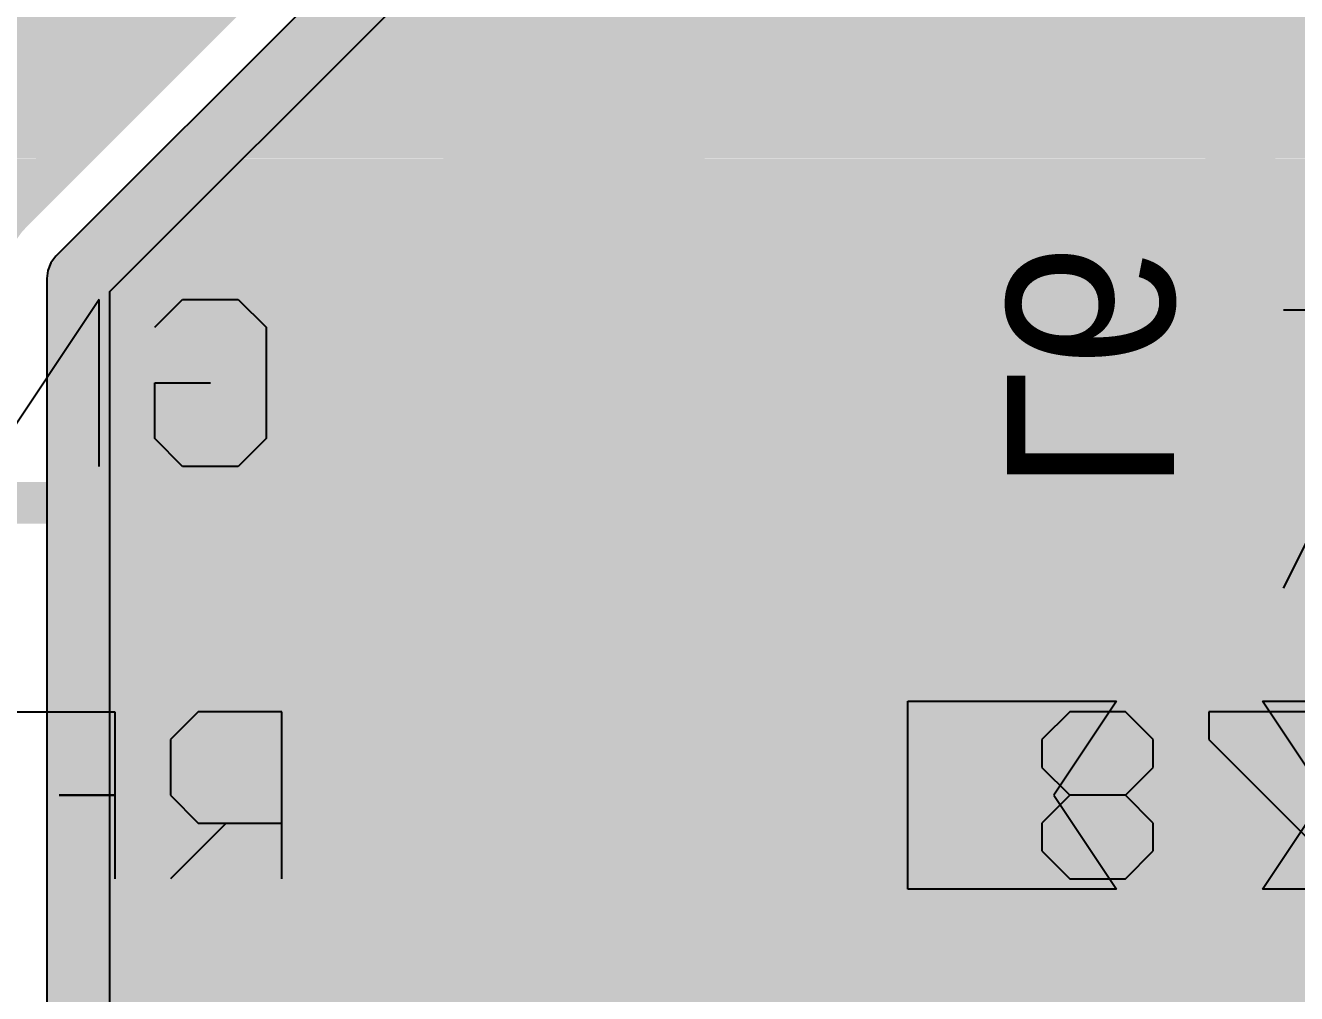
# Model space of a CAD drawing. Header units: millimetres. Extents: x 0.11 to 5.67, y 0.55 to 4.24.
# Drawn here: x 4.7873 to 5.0271, y 1.5148 to 1.6973 of the extents above; entities that cross this region are included whole.
import ezdxf

# ---------------------------------------------------------------- set-up
doc = ezdxf.new("R2010")
doc.units = ezdxf.units.MM
doc.header["$MEASUREMENT"] = 0
for name, color, linetype in [('BottomLayer', 5, 'Continuous'), ('BottomOverlay', 54, 'Continuous'), ('BottomPaste', 16, 'Continuous'), ('BottomSolder', 6, 'Continuous'), ('InternalPlane1', 76, 'Continuous'), ('InternalPlane2', 16, 'Continuous'), ('Mechanical3', 76, 'Continuous'), ('MultiLayer', 9, 'Continuous'), ('TopLayer', 1, 'Continuous'), ('TopOverlay', 2, 'Continuous'), ('ViaHoleLayer', 16, 'Continuous')]:
    doc.layers.add(name, color=color, linetype=linetype)

# ---------------------------------------------------------------- blocks, each defined once
blk = doc.blocks.new('CC8X11_5_L_9')
at = {"layer": 'TopOverlay', "const_width": 0.00787}
for points in [[(-0.09055, 0.5315), (0.22441, 0.5315)], [(0.22441, 0.07874), (0.22441, 0.5315)]]:
    blk.add_lwpolyline(points, dxfattribs=at)
at = {"layer": 'TopOverlay', "const_width": 0.00394}
blk.add_lwpolyline([(0.22244, 0.5315, 1), (0.22638, 0.5315, 1)], format="xyb", close=True, dxfattribs=at)
blk.add_lwpolyline([(0.22244, 0.5315, 1), (0.22638, 0.5315, 1)], format="xyb", close=True, dxfattribs=at)
blk = doc.blocks.new('L0402_B_11')
at = {"layer": 'BottomLayer'}
for points in [[(-0.02756, -0.01181), (-0.00591, -0.01181), (-0.02756, 0.01181), (-0.00591, 0.01181)], [(0.00591, -0.01181), (0.02756, -0.01181), (0.00591, 0.01181), (0.02756, 0.01181)]]:
    blk.add_solid(points, dxfattribs=at)
at = {"layer": 'BottomOverlay', "const_width": 0.00787}
for points in [[(-0.03543, 0), (-0.03543, 0.01969)], [(0.03543, 0.01969), (-0.03543, 0.01969)], [(0.03543, -0.01969), (0.03543, 0.01969)], [(-0.03543, -0.01969), (-0.03543, 0)], [(0.03543, -0.01969), (-0.03543, -0.01969)]]:
    blk.add_lwpolyline(points, dxfattribs=at)
at = {"layer": 'BottomOverlay', "const_width": 0.00394}
for points in [[(-0.0374, 0.01969, 1), (-0.03346, 0.01969, 1)], [(-0.0374, 0.01969, 1), (-0.03346, 0.01969, 1)], [(0.03346, 0.01969, 1), (0.0374, 0.01969, 1)], [(0.03346, 0.01969, 1), (0.0374, 0.01969, 1)], [(-0.0374, 0, 1), (-0.03346, 0, 1)], [(-0.0374, 0, 1), (-0.03346, 0, 1)], [(-0.0374, -0.01969, 1), (-0.03346, -0.01969, 1)], [(-0.0374, -0.01969, 1), (-0.03346, -0.01969, 1)], [(0.03346, -0.01969, 1), (0.0374, -0.01969, 1)], [(0.03346, -0.01969, 1), (0.0374, -0.01969, 1)]]:
    blk.add_lwpolyline(points, format="xyb", close=True, dxfattribs=at)
at = {"layer": 'BottomPaste'}
for points in [[(-0.02756, -0.01181), (-0.00591, -0.01181), (-0.02756, 0.01181), (-0.00591, 0.01181)], [(0.00591, -0.01181), (0.02756, -0.01181), (0.00591, 0.01181), (0.02756, 0.01181)]]:
    blk.add_solid(points, dxfattribs=at)
at = {"layer": 'BottomSolder'}
for points in [[(-0.02953, -0.01378), (-0.00394, -0.01378), (-0.02953, 0.01378), (-0.00394, 0.01378)], [(0.00394, -0.01378), (0.02953, -0.01378), (0.00394, 0.01378), (0.02953, 0.01378)]]:
    blk.add_solid(points, dxfattribs=at)
at = {"layer": 'Mechanical3'}
for p, q in [((-0.01083, -0.01475), (-0.01083, 0.01673)), ((-0.01083, 0.01673), (0.01016, 0.01673)), ((0.02066, 0.01148), (0.02591, 0.01673)), ((0.02591, 0.01673), (0.0364, 0.01673)), ((0.0364, 0.01673), (0.04165, 0.01148)), ((0.02066, 0.00099), (0.02066, 0.01148)), ((0.04165, 0.01148), (0.04165, 0.00624)), ((0.04165, 0.00624), (0.0364, 0.00099)), ((0.03115, -0.00951), (0.02066, 0.00099)), ((0.0364, 0.00099), (0.02066, 0.00099)), ((0.04165, -0.01475), (0.03115, -0.00951))]:
    blk.add_line(p, q, dxfattribs=at)
blk = doc.blocks.new('RTL8188_MODULE_B_177')
at = {"layer": 'BottomLayer', "const_width": 0.00984}
for points in [[(-0.03445, 0.08858, 1), (-0.02461, 0.08858, 1)], [(0.02461, 0.08858, 1), (0.03445, 0.08858, 1)], [(-0.03445, 0.0689, 1), (-0.02461, 0.0689, 1)], [(0.02461, 0.0689, 1), (0.03445, 0.0689, 1)], [(-0.03445, 0.00984, 1), (-0.02461, 0.00984, 1)], [(0.02461, 0.00984, 1), (0.03445, 0.00984, 1)], [(-0.03445, -0.00984, 1), (-0.02461, -0.00984, 1)], [(0.02461, -0.00984, 1), (0.03445, -0.00984, 1)]]:
    blk.add_lwpolyline(points, format="xyb", close=True, dxfattribs=at)
at = {"layer": 'BottomLayer'}
for points in [[(-0.02953, 0.05906), (0.02953, 0.05906), (-0.02953, 0.09843), (0.02953, 0.09843)], [(-0.03937, 0.0689), (0.03937, 0.0689), (-0.03937, 0.08858), (0.03937, 0.08858)], [(-0.02953, -0.01969), (0.02953, -0.01969), (-0.02953, 0.01969), (0.02953, 0.01969)], [(-0.03937, -0.00984), (0.03937, -0.00984), (-0.03937, 0.00984), (0.03937, 0.00984)]]:
    blk.add_solid(points, dxfattribs=at)
at = {"layer": 'BottomOverlay'}
for p, q in [((0.05413, 0.09449), (0.05413, 0.063)), ((0.06463, 0.08399), (0.07512, 0.09449)), ((0.08562, 0.07875), (0.08562, 0.09449)), ((0.06988, 0.08399), (0.05413, 0.08399)), ((0.07512, 0.07875), (0.06988, 0.08399)), ((0.07512, 0.06825), (0.07512, 0.07875)), ((0.08562, 0.063), (0.08562, 0.07875)), ((0.08562, 0.07875), (0.09612, 0.07875)), ((0.09612, 0.07875), (0.08562, 0.07875)), ((0.06988, 0.063), (0.07512, 0.06825)), ((0.05413, 0.063), (0.06988, 0.063)), ((0.10661, 0.063), (0.08562, 0.063)), ((0.05709, 0.01148), (0.06233, 0.01673)), ((0.06233, 0.01673), (0.07283, 0.01673)), ((0.07283, 0.01673), (0.07808, 0.01148)), ((0.08857, 0.01673), (0.08857, -0.01475)), ((0.08857, -0.01475), (0.10956, 0.01673)), ((0.05709, -0.00951), (0.05709, 0.01148)), ((0.07808, 0.01148), (0.07808, 0.00099)), ((0.07808, 0.00099), (0.06758, 0.00099)), ((0.06233, -0.01475), (0.05709, -0.00951)), ((0.07808, -0.00951), (0.07283, -0.01475)), ((0.07283, -0.01475), (0.06233, -0.01475))]:
    blk.add_line(p, q, dxfattribs=at)
at = {"layer": 'BottomOverlay', "const_width": 0.00787}
for points in [[(0, 0.40748), (0, 0.10532)], [(0, 0.05118), (0, 0.02657)], [(0, -0.02559), (0, -0.10039)]]:
    blk.add_lwpolyline(points, dxfattribs=at)
at = {"layer": 'BottomOverlay', "const_width": 0.00394}
for points in [[(-0.00197, 0.10532, 1), (0.00197, 0.10532, 1)], [(-0.00197, 0.05118, 1), (0.00197, 0.05118, 1)], [(-0.00197, 0.02657, 1), (0.00197, 0.02657, 1)], [(-0.00197, -0.02559, 1), (0.00197, -0.02559, 1)]]:
    blk.add_lwpolyline(points, format="xyb", close=True, dxfattribs=at)
at = {"layer": 'BottomPaste', "const_width": 0.00984}
for points in [[(-0.03445, 0.08858, 1), (-0.02461, 0.08858, 1)], [(0.02461, 0.08858, 1), (0.03445, 0.08858, 1)], [(-0.03445, 0.0689, 1), (-0.02461, 0.0689, 1)], [(0.02461, 0.0689, 1), (0.03445, 0.0689, 1)], [(-0.03445, 0.00984, 1), (-0.02461, 0.00984, 1)], [(0.02461, 0.00984, 1), (0.03445, 0.00984, 1)], [(-0.03445, -0.00984, 1), (-0.02461, -0.00984, 1)], [(0.02461, -0.00984, 1), (0.03445, -0.00984, 1)]]:
    blk.add_lwpolyline(points, format="xyb", close=True, dxfattribs=at)
at = {"layer": 'BottomPaste'}
for points in [[(-0.02953, 0.05906), (0.02953, 0.05906), (-0.02953, 0.09843), (0.02953, 0.09843)], [(-0.03937, 0.0689), (0.03937, 0.0689), (-0.03937, 0.08858), (0.03937, 0.08858)], [(-0.02953, -0.01969), (0.02953, -0.01969), (-0.02953, 0.01969), (0.02953, 0.01969)], [(-0.03937, -0.00984), (0.03937, -0.00984), (-0.03937, 0.00984), (0.03937, 0.00984)]]:
    blk.add_solid(points, dxfattribs=at)
at = {"layer": 'BottomSolder', "const_width": 0.01181}
for points in [[(-0.03543, 0.08858, 1), (-0.02362, 0.08858, 1)], [(0.02362, 0.08858, 1), (0.03543, 0.08858, 1)], [(-0.03543, 0.0689, 1), (-0.02362, 0.0689, 1)], [(0.02362, 0.0689, 1), (0.03543, 0.0689, 1)], [(-0.03543, 0.00984, 1), (-0.02362, 0.00984, 1)], [(0.02362, 0.00984, 1), (0.03543, 0.00984, 1)], [(-0.03543, -0.00984, 1), (-0.02362, -0.00984, 1)], [(0.02362, -0.00984, 1), (0.03543, -0.00984, 1)]]:
    blk.add_lwpolyline(points, format="xyb", close=True, dxfattribs=at)
at = {"layer": 'BottomSolder'}
for points in [[(-0.02953, 0.05709), (0.02953, 0.05709), (-0.02953, 0.10039), (0.02953, 0.10039)], [(-0.04134, 0.0689), (0.04134, 0.0689), (-0.04134, 0.08858), (0.04134, 0.08858)], [(-0.02953, -0.02165), (0.02953, -0.02165), (-0.02953, 0.02165), (0.02953, 0.02165)], [(-0.04134, -0.00984), (0.04134, -0.00984), (-0.04134, 0.00984), (0.04134, 0.00984)]]:
    blk.add_solid(points, dxfattribs=at)
blk = doc.blocks.new('CC0603_B_204')
at = {"layer": 'BottomLayer'}
for points in [[(-0.05315, -0.01772), (-0.01378, -0.01772), (-0.05315, 0.01772), (-0.01378, 0.01772)], [(0.05315, 0.01772), (0.01378, 0.01772), (0.05315, -0.01772), (0.01378, -0.01772)]]:
    blk.add_solid(points, dxfattribs=at)
at = {"layer": 'BottomOverlay', "const_width": 0.00701}
for points in [[(-0.06031, -0.02558, -0.201181), (-0.06035, 0.02547)], [(0.06042, 0.02547, -0.201181), (0.06038, -0.02558)]]:
    blk.add_lwpolyline(points, format="xyb", dxfattribs=at)
at = {"layer": 'BottomOverlay', "const_width": 0.0035}
for points in [[(-0.0621, 0.02547, 1), (-0.0586, 0.02547, 1)], [(-0.06172, 0.0255, 1), (-0.05821, 0.0255, 1)], [(0.05828, 0.0255, 1), (0.06179, 0.0255, 1)], [(0.05867, 0.02547, 1), (0.06217, 0.02547, 1)], [(-0.06206, -0.02558, 1), (-0.05856, -0.02558, 1)], [(-0.06179, -0.02559, 1), (-0.05829, -0.02559, 1)], [(0.05829, -0.02559, 1), (0.06179, -0.02559, 1)], [(0.05863, -0.02558, 1), (0.06213, -0.02558, 1)]]:
    blk.add_lwpolyline(points, format="xyb", close=True, dxfattribs=at)
at = {"layer": 'BottomOverlay', "const_width": 0.00701}
for points in [[(0.06004, 0.0255), (-0.05996, 0.0255)], [(0.06004, -0.02559), (-0.06004, -0.02559)]]:
    blk.add_lwpolyline(points, dxfattribs=at)
at = {"layer": 'BottomPaste'}
for p, q in [((-0.05315, -0.01772), (-0.05315, 0.01772)), ((-0.05315, 0.01772), (-0.01378, 0.01772)), ((-0.01378, 0.01772), (-0.02559, 0)), ((0.02559, 0), (0.01378, 0.01772)), ((0.01378, 0.01772), (0.05315, 0.01772)), ((0.05315, 0.01772), (0.05315, -0.01772)), ((-0.02559, 0), (-0.01378, -0.01772)), ((0.01378, -0.01772), (0.02559, 0)), ((-0.01378, -0.01772), (-0.05315, -0.01772)), ((0.05315, -0.01772), (0.01378, -0.01772))]:
    blk.add_line(p, q, dxfattribs=at)
at = {"layer": 'BottomSolder'}
for points in [[(-0.05512, -0.01969), (-0.01181, -0.01969), (-0.05512, 0.01969), (-0.01181, 0.01969)], [(0.05512, 0.01969), (0.01181, 0.01969), (0.05512, -0.01969), (0.01181, -0.01969)]]:
    blk.add_solid(points, dxfattribs=at)
at = {"layer": 'Mechanical3'}
for p, q in [((-0.0561, 0.0105), (-0.05085, 0.01575)), ((-0.05085, 0.01575), (-0.04036, 0.01575)), ((-0.04036, 0.01575), (-0.03511, 0.0105)), ((-0.02462, 0.0105), (-0.02462, 0.01575)), ((0.01212, 0.01575), (0.00687, 0.0105)), ((0.02261, 0.01575), (0.01212, 0.01575)), ((0.02786, 0.0105), (0.02261, 0.01575)), ((-0.0561, -0.01049), (-0.0561, 0.0105)), ((-0.00363, -0.01049), (-0.02462, 0.0105)), ((0.00687, 0.0105), (0.00687, 0.00525)), ((0.02786, 0.00525), (0.02786, 0.0105)), ((0.00687, 0.00525), (0.01212, 0.00001)), ((0.02261, 0.00001), (0.02786, 0.00525)), ((0.01212, 0.00001), (0.00687, -0.00524)), ((0.01212, 0.00001), (0.02261, 0.00001)), ((0.02786, -0.00524), (0.02261, 0.00001)), ((0.00687, -0.00524), (0.00687, -0.01049)), ((0.02786, -0.01049), (0.02786, -0.00524)), ((-0.05085, -0.01574), (-0.0561, -0.01049)), ((-0.03511, -0.01049), (-0.04036, -0.01574)), ((-0.00363, -0.01574), (-0.00363, -0.01049)), ((0.00687, -0.01049), (0.01212, -0.01574)), ((0.02261, -0.01574), (0.02786, -0.01049)), ((-0.04036, -0.01574), (-0.05085, -0.01574)), ((-0.02462, -0.01574), (-0.00363, -0.01574)), ((0.01212, -0.01574), (0.02261, -0.01574))]:
    blk.add_line(p, q, dxfattribs=at)

msp = doc.modelspace()

# ---------------------------------------------------------------- linework, layer by layer
at = {"layer": 'BottomLayer'}
for points, const_width in [([(5.01969, 1.67421), (5.01969, 1.8563)], 0.00787), ([(4.78472, 1.66213), (4.94094, 1.81836)], 0.00787), ([(4.79724, 1.64961), (4.95866, 1.81102)], 0.00787), ([(4.52953, 1.6998), (4.82238, 1.6998)], 0.00787), ([(4.84744, 1.6998), (5.01969, 1.6998)], 0.00787), ([(4.52953, 1.69192), (4.81451, 1.69192)], 0.00787), ([(4.83956, 1.69192), (5.01969, 1.69192)], 0.00787), ([(4.52953, 1.68405), (4.80663, 1.68405)], 0.00787), ([(4.83169, 1.68405), (5.01969, 1.68405)], 0.00787), ([(4.52953, 1.67618), (4.79876, 1.67618)], 0.00787), ([(4.82381, 1.67618), (5.01969, 1.67618)], 0.00787), ([(5.01378, 1.67421), (5.01969, 1.67421)], 0.00787), ([(5.01378, 1.64075), (5.01378, 1.67421)], 0.00787), ([(4.89075, 1.63189), (4.89075, 1.66437)], 0.01969), ([(4.52953, 1.6683), (4.79088, 1.6683)], 0.00787), ([(4.81594, 1.6683), (5.01378, 1.6683)], 0.00787), ([(4.80807, 1.66043), (4.8512, 1.66043)], 0.00787), ([(4.86024, 1.6624), (4.91929, 1.6624)], 0.00787), ([(4.92832, 1.66043), (5.01378, 1.66043)], 0.00787), ([(4.88976, 1.63091), (4.88976, 1.65846)], 0.00787), ([(4.80019, 1.65255), (4.84208, 1.65255)], 0.00787), ([(4.93744, 1.65255), (5.01378, 1.65255)], 0.00787), ([(4.79724, 1.15453), (4.79724, 1.64961)], 0.00787), ([(4.79724, 1.64468), (4.83894, 1.64468)], 0.00787), ([(4.94058, 1.64468), (5.01378, 1.64468)], 0.00787), ([(4.83858, 1.62106), (4.83858, 1.64075)], 0.00787), ([(4.94094, 1.62106), (4.94094, 1.64075)], 0.00787), ([(5.01378, 1.625), (5.01378, 1.64075)], 0.00787), ([(5.01378, 1.625), (5.01378, 1.64075)], 0.00787), ([(4.79724, 1.63681), (4.83858, 1.63681)], 0.00787), ([(4.88976, 1.63091), (4.89075, 1.63189)], 0.01969), ([(4.88976, 1.63091), (4.89075, 1.62992)], 0.01969), ([(4.94094, 1.63681), (5.01378, 1.63681)], 0.00787), ([(4.89075, 1.59744), (4.89075, 1.62992)], 0.01969), ([(4.84252, 1.63091), (4.88976, 1.63091)], 0.00787), ([(4.88976, 1.60335), (4.88976, 1.63091)], 0.00787), ([(4.88976, 1.63091), (4.93701, 1.63091)], 0.00787), ([(4.79724, 1.62893), (4.83858, 1.62893)], 0.00787), ([(4.94094, 1.62893), (5.01378, 1.62893)], 0.00787), ([(5.01378, 1.59154), (5.01378, 1.625)], 0.00787), ([(4.79724, 1.62106), (4.83858, 1.62106)], 0.00787), ([(4.94094, 1.62106), (5.01378, 1.62106)], 0.00787), ([(4.79724, 1.61318), (4.84007, 1.61318)], 0.00787), ([(4.93946, 1.61318), (5.01378, 1.61318)], 0.00787), ([(4.79724, 1.60531), (4.84538, 1.60531)], 0.00787), ([(4.93415, 1.60531), (5.01378, 1.60531)], 0.00787), ([(4.86024, 1.59941), (4.91929, 1.59941)], 0.00787), ([(4.79724, 1.59744), (5.01378, 1.59744)], 0.00787), ([(5.01378, 1.59154), (5.01969, 1.59154)], 0.00787), ([(5.01969, 1.58366), (5.01969, 1.59154)], 0.00787), ([(4.79724, 1.58956), (5.01969, 1.58956)], 0.00787), ([(4.86024, 1.58563), (4.91929, 1.58563)], 0.00787), ([(4.93996, 1.58366), (5.00689, 1.58366)], 0.00787), ([(4.93996, 1.57344), (4.93996, 1.58366)], 0.00787), ([(5.00689, 1.58366), (5.01969, 1.58366)], 0.00787), ([(5.00689, 1.52067), (5.00689, 1.58366)], 0.00787), ([(5.00689, 1.52067), (5.00689, 1.58366)], 0.00787), ([(4.79724, 1.58169), (4.84717, 1.58169)], 0.00787), ([(4.93236, 1.58169), (4.93996, 1.58169)], 0.00787), ([(4.79724, 1.57381), (4.83978, 1.57381)], 0.00787), ([(4.79724, 1.56594), (4.83694, 1.56594)], 0.00787), ([(4.83661, 1.54232), (4.83661, 1.56201)], 0.00787), ([(4.79724, 1.55807), (4.83661, 1.55807)], 0.00787), ([(4.88976, 1.55217), (4.97343, 1.55217)], 0.01181), ([(4.79724, 1.55019), (4.83661, 1.55019)], 0.00787), ([(4.79724, 1.54232), (4.83661, 1.54232)], 0.00787), ([(4.79724, 1.53444), (4.83797, 1.53444)], 0.00787), ([(4.93996, 1.52067), (4.93996, 1.53089)], 0.00787), ([(4.79724, 1.52657), (4.84263, 1.52657)], 0.00787), ([(4.93689, 1.52657), (4.93996, 1.52657)], 0.00787), ([(4.93996, 1.52067), (5.00689, 1.52067)], 0.00787), ([(5.00689, 1.52067), (5.02067, 1.52067)], 0.00787), ([(5.02067, 1.50787), (5.02067, 1.52067)], 0.00787), ([(4.79724, 1.5187), (5.02067, 1.5187)], 0.00787), ([(4.86024, 1.5187), (4.91929, 1.5187)], 0.00787), ([(4.79724, 1.51082), (5.02067, 1.51082)], 0.00787)]:
    msp.add_lwpolyline(points, dxfattribs=dict(at, const_width=const_width))
for points, const_width in [([(4.82041, 1.6998, 1), (4.82435, 1.6998, 1)], 0.00394), ([(4.84547, 1.6998, 1), (4.8494, 1.6998, 1)], 0.00394), ([(5.01772, 1.6998, 1), (5.02165, 1.6998, 1)], 0.00394), ([(4.81254, 1.69192, 1), (4.81648, 1.69192, 1)], 0.00394), ([(4.83759, 1.69192, 1), (4.84153, 1.69192, 1)], 0.00394), ([(5.01772, 1.69192, 1), (5.02165, 1.69192, 1)], 0.00394), ([(4.80466, 1.68405, 1), (4.8086, 1.68405, 1)], 0.00394), ([(4.82972, 1.68405, 1), (4.83366, 1.68405, 1)], 0.00394), ([(5.01772, 1.68405, 1), (5.02165, 1.68405, 1)], 0.00394), ([(4.79679, 1.67618, 1), (4.80073, 1.67618, 1)], 0.00394), ([(4.82185, 1.67618, 1), (4.82578, 1.67618, 1)], 0.00394), ([(5.01772, 1.67618, 1), (5.02165, 1.67618, 1)], 0.00394), ([(4.88484, 1.66437, 1), (4.89665, 1.66437, 1)], 0.01181), ([(5.01181, 1.67421, 1), (5.01575, 1.67421, 1)], 0.00394), ([(5.01181, 1.67421, 1), (5.01575, 1.67421, 1)], 0.00394), ([(5.01772, 1.67421, 1), (5.02165, 1.67421, 1)], 0.00394), ([(5.01772, 1.67421, 1), (5.02165, 1.67421, 1)], 0.00394), ([(4.88583, 1.66437, 1), (4.89567, 1.66437, 1)], 0.00984), ([(4.78892, 1.6683, 1), (4.79285, 1.6683, 1)], 0.00394), ([(4.81397, 1.6683, 1), (4.81791, 1.6683, 1)], 0.00394), ([(5.01181, 1.6683, 1), (5.01575, 1.6683, 1)], 0.00394), ([(4.78275, 1.66213, 1), (4.78669, 1.66213, 1)], 0.00394), ([(4.78275, 1.66213, 1), (4.78669, 1.66213, 1)], 0.00394), ([(4.78275, 1.66213, 1), (4.78669, 1.66213, 1)], 0.00394), ([(4.8061, 1.66043, 1), (4.81003, 1.66043, 1)], 0.00394), ([(4.84924, 1.66043, 1), (4.85317, 1.66043, 1)], 0.00394), ([(4.85827, 1.6624, 1), (4.8622, 1.6624, 1)], 0.00394), ([(4.85827, 1.6624, 1), (4.8622, 1.6624, 1)], 0.00394), ([(4.91732, 1.6624, 1), (4.92126, 1.6624, 1)], 0.00394), ([(4.91732, 1.6624, 1), (4.92126, 1.6624, 1)], 0.00394), ([(4.92635, 1.66043, 1), (4.93029, 1.66043, 1)], 0.00394), ([(5.01181, 1.66043, 1), (5.01575, 1.66043, 1)], 0.00394), ([(4.8878, 1.65846, 1), (4.89173, 1.65846, 1)], 0.00394), ([(4.79822, 1.65255, 1), (4.80216, 1.65255, 1)], 0.00394), ([(4.84012, 1.65255, 1), (4.84405, 1.65255, 1)], 0.00394), ([(4.93547, 1.65255, 1), (4.93941, 1.65255, 1)], 0.00394), ([(5.01181, 1.65255, 1), (5.01575, 1.65255, 1)], 0.00394), ([(4.79528, 1.64961, 1), (4.79921, 1.64961, 1)], 0.00394), ([(4.79528, 1.64961, 1), (4.79921, 1.64961, 1)], 0.00394), ([(4.79528, 1.64468, 1), (4.79921, 1.64468, 1)], 0.00394), ([(4.83697, 1.64468, 1), (4.84091, 1.64468, 1)], 0.00394), ([(4.93862, 1.64468, 1), (4.94255, 1.64468, 1)], 0.00394), ([(5.01181, 1.64468, 1), (5.01575, 1.64468, 1)], 0.00394), ([(4.83661, 1.64075, 1), (4.84055, 1.64075, 1)], 0.00394), ([(4.83661, 1.64075, 1), (4.84055, 1.64075, 1)], 0.00394), ([(4.93898, 1.64075, 1), (4.94291, 1.64075, 1)], 0.00394), ([(4.93898, 1.64075, 1), (4.94291, 1.64075, 1)], 0.00394), ([(5.01181, 1.64075, 1), (5.01575, 1.64075, 1)], 0.00394), ([(5.01181, 1.64075, 1), (5.01575, 1.64075, 1)], 0.00394), ([(5.01181, 1.64075, 1), (5.01575, 1.64075, 1)], 0.00394), ([(4.79528, 1.63681, 1), (4.79921, 1.63681, 1)], 0.00394), ([(4.83661, 1.63681, 1), (4.84055, 1.63681, 1)], 0.00394), ([(4.88484, 1.63091, 1), (4.89468, 1.63091, 1)], 0.00984), ([(4.88484, 1.63091, 1), (4.89468, 1.63091, 1)], 0.00984), ([(4.88583, 1.63189, 1), (4.89567, 1.63189, 1)], 0.00984), ([(4.88583, 1.63189, 1), (4.89567, 1.63189, 1)], 0.00984), ([(4.93898, 1.63681, 1), (4.94291, 1.63681, 1)], 0.00394), ([(5.01181, 1.63681, 1), (5.01575, 1.63681, 1)], 0.00394), ([(4.88583, 1.62992, 1), (4.89567, 1.62992, 1)], 0.00984), ([(4.88583, 1.62992, 1), (4.89567, 1.62992, 1)], 0.00984), ([(4.84055, 1.63091, 1), (4.84449, 1.63091, 1)], 0.00394), ([(4.8878, 1.63091, 1), (4.89173, 1.63091, 1)], 0.00394), ([(4.8878, 1.63091, 1), (4.89173, 1.63091, 1)], 0.00394), ([(4.8878, 1.63091, 1), (4.89173, 1.63091, 1)], 0.00394), ([(4.8878, 1.63091, 1), (4.89173, 1.63091, 1)], 0.00394), ([(4.93504, 1.63091, 1), (4.93898, 1.63091, 1)], 0.00394), ([(4.79528, 1.62893, 1), (4.79921, 1.62893, 1)], 0.00394), ([(4.83661, 1.62893, 1), (4.84055, 1.62893, 1)], 0.00394), ([(4.93898, 1.62893, 1), (4.94291, 1.62893, 1)], 0.00394), ([(5.01181, 1.62893, 1), (5.01575, 1.62893, 1)], 0.00394), ([(5.01181, 1.625, 1), (5.01575, 1.625, 1)], 0.00394), ([(5.01181, 1.625, 1), (5.01575, 1.625, 1)], 0.00394), ([(5.01181, 1.625, 1), (5.01575, 1.625, 1)], 0.00394), ([(4.79528, 1.62106, 1), (4.79921, 1.62106, 1)], 0.00394), ([(4.83661, 1.62106, 1), (4.84055, 1.62106, 1)], 0.00394), ([(4.83661, 1.62106, 1), (4.84055, 1.62106, 1)], 0.00394), ([(4.83661, 1.62106, 1), (4.84055, 1.62106, 1)], 0.00394), ([(4.93898, 1.62106, 1), (4.94291, 1.62106, 1)], 0.00394), ([(4.93898, 1.62106, 1), (4.94291, 1.62106, 1)], 0.00394), ([(4.93898, 1.62106, 1), (4.94291, 1.62106, 1)], 0.00394), ([(5.01181, 1.62106, 1), (5.01575, 1.62106, 1)], 0.00394), ([(4.79528, 1.61318, 1), (4.79921, 1.61318, 1)], 0.00394), ([(4.8381, 1.61318, 1), (4.84204, 1.61318, 1)], 0.00394), ([(4.93749, 1.61318, 1), (4.94143, 1.61318, 1)], 0.00394), ([(5.01181, 1.61318, 1), (5.01575, 1.61318, 1)], 0.00394), ([(4.79528, 1.60531, 1), (4.79921, 1.60531, 1)], 0.00394), ([(4.84341, 1.60531, 1), (4.84735, 1.60531, 1)], 0.00394), ([(4.88484, 1.59744, 1), (4.89665, 1.59744, 1)], 0.01181), ([(4.93218, 1.60531, 1), (4.93612, 1.60531, 1)], 0.00394), ([(5.01181, 1.60531, 1), (5.01575, 1.60531, 1)], 0.00394), ([(4.88583, 1.59744, 1), (4.89567, 1.59744, 1)], 0.00984), ([(4.8878, 1.60335, 1), (4.89173, 1.60335, 1)], 0.00394), ([(4.85827, 1.59941, 1), (4.8622, 1.59941, 1)], 0.00394), ([(4.85827, 1.59941, 1), (4.8622, 1.59941, 1)], 0.00394), ([(4.91732, 1.59941, 1), (4.92126, 1.59941, 1)], 0.00394), ([(4.91732, 1.59941, 1), (4.92126, 1.59941, 1)], 0.00394), ([(4.79528, 1.59744, 1), (4.79921, 1.59744, 1)], 0.00394), ([(5.01181, 1.59744, 1), (5.01575, 1.59744, 1)], 0.00394), ([(5.01181, 1.59154, 1), (5.01575, 1.59154, 1)], 0.00394), ([(5.01181, 1.59154, 1), (5.01575, 1.59154, 1)], 0.00394), ([(5.01772, 1.59154, 1), (5.02165, 1.59154, 1)], 0.00394), ([(5.01772, 1.59154, 1), (5.02165, 1.59154, 1)], 0.00394), ([(4.79528, 1.58956, 1), (4.79921, 1.58956, 1)], 0.00394), ([(5.01772, 1.58956, 1), (5.02165, 1.58956, 1)], 0.00394), ([(4.85827, 1.58563, 1), (4.8622, 1.58563, 1)], 0.00394), ([(4.85827, 1.58563, 1), (4.8622, 1.58563, 1)], 0.00394), ([(4.91732, 1.58563, 1), (4.92126, 1.58563, 1)], 0.00394), ([(4.91732, 1.58563, 1), (4.92126, 1.58563, 1)], 0.00394), ([(4.93799, 1.58366, 1), (4.94193, 1.58366, 1)], 0.00394), ([(4.93799, 1.58366, 1), (4.94193, 1.58366, 1)], 0.00394), ([(5.00492, 1.58366, 1), (5.00886, 1.58366, 1)], 0.00394), ([(5.00492, 1.58366, 1), (5.00886, 1.58366, 1)], 0.00394), ([(5.00492, 1.58366, 1), (5.00886, 1.58366, 1)], 0.00394), ([(5.00492, 1.58366, 1), (5.00886, 1.58366, 1)], 0.00394), ([(5.01772, 1.58366, 1), (5.02165, 1.58366, 1)], 0.00394), ([(5.01772, 1.58366, 1), (5.02165, 1.58366, 1)], 0.00394), ([(4.79528, 1.58169, 1), (4.79921, 1.58169, 1)], 0.00394), ([(4.8452, 1.58169, 1), (4.84914, 1.58169, 1)], 0.00394), ([(4.93039, 1.58169, 1), (4.93432, 1.58169, 1)], 0.00394), ([(4.93799, 1.58169, 1), (4.94193, 1.58169, 1)], 0.00394), ([(4.79528, 1.57381, 1), (4.79921, 1.57381, 1)], 0.00394), ([(4.83781, 1.57381, 1), (4.84174, 1.57381, 1)], 0.00394), ([(4.93799, 1.57344, 1), (4.94193, 1.57344, 1)], 0.00394), ([(4.93799, 1.57344, 1), (4.94193, 1.57344, 1)], 0.00394), ([(4.79528, 1.56594, 1), (4.79921, 1.56594, 1)], 0.00394), ([(4.83498, 1.56594, 1), (4.83891, 1.56594, 1)], 0.00394), ([(4.83465, 1.56201, 1), (4.83858, 1.56201, 1)], 0.00394), ([(4.83465, 1.56201, 1), (4.83858, 1.56201, 1)], 0.00394), ([(4.79528, 1.55807, 1), (4.79921, 1.55807, 1)], 0.00394), ([(4.83465, 1.55807, 1), (4.83858, 1.55807, 1)], 0.00394), ([(4.88681, 1.55217, 1), (4.89272, 1.55217, 1)], 0.00591), ([(4.97047, 1.55217, 1), (4.97638, 1.55217, 1)], 0.00591), ([(4.79528, 1.55019, 1), (4.79921, 1.55019, 1)], 0.00394), ([(4.83465, 1.55019, 1), (4.83858, 1.55019, 1)], 0.00394), ([(4.79528, 1.54232, 1), (4.79921, 1.54232, 1)], 0.00394), ([(4.83465, 1.54232, 1), (4.83858, 1.54232, 1)], 0.00394), ([(4.83465, 1.54232, 1), (4.83858, 1.54232, 1)], 0.00394), ([(4.83465, 1.54232, 1), (4.83858, 1.54232, 1)], 0.00394), ([(4.79528, 1.53444, 1), (4.79921, 1.53444, 1)], 0.00394), ([(4.836, 1.53444, 1), (4.83994, 1.53444, 1)], 0.00394), ([(4.93799, 1.53089, 1), (4.94193, 1.53089, 1)], 0.00394), ([(4.93799, 1.53089, 1), (4.94193, 1.53089, 1)], 0.00394), ([(4.79528, 1.52657, 1), (4.79921, 1.52657, 1)], 0.00394), ([(4.84067, 1.52657, 1), (4.8446, 1.52657, 1)], 0.00394), ([(4.93493, 1.52657, 1), (4.93886, 1.52657, 1)], 0.00394), ([(4.93799, 1.52657, 1), (4.94193, 1.52657, 1)], 0.00394), ([(4.93799, 1.52067, 1), (4.94193, 1.52067, 1)], 0.00394), ([(4.93799, 1.52067, 1), (4.94193, 1.52067, 1)], 0.00394), ([(5.00492, 1.52067, 1), (5.00886, 1.52067, 1)], 0.00394), ([(5.00492, 1.52067, 1), (5.00886, 1.52067, 1)], 0.00394), ([(5.00492, 1.52067, 1), (5.00886, 1.52067, 1)], 0.00394), ([(5.00492, 1.52067, 1), (5.00886, 1.52067, 1)], 0.00394), ([(5.0187, 1.52067, 1), (5.02264, 1.52067, 1)], 0.00394), ([(5.0187, 1.52067, 1), (5.02264, 1.52067, 1)], 0.00394), ([(4.79528, 1.5187, 1), (4.79921, 1.5187, 1)], 0.00394), ([(4.85827, 1.5187, 1), (4.8622, 1.5187, 1)], 0.00394), ([(4.85827, 1.5187, 1), (4.8622, 1.5187, 1)], 0.00394), ([(4.91732, 1.5187, 1), (4.92126, 1.5187, 1)], 0.00394), ([(4.91732, 1.5187, 1), (4.92126, 1.5187, 1)], 0.00394), ([(5.0187, 1.5187, 1), (5.02264, 1.5187, 1)], 0.00394)]:
    msp.add_lwpolyline(points, format="xyb", close=True, dxfattribs=dict(at, const_width=const_width))
at = {"layer": 'BottomLayer', "const_width": 0.00787}
for points in [[(4.77953, 1.64961, -0.198912), (4.78472, 1.66213)], [(4.77953, 1.64961, -0.198912), (4.78472, 1.66213)], [(4.83858, 1.64075, -0.414214), (4.86024, 1.6624)], [(4.91929, 1.6624, -0.414214), (4.94094, 1.64075)], [(4.86024, 1.59941, -0.414214), (4.83858, 1.62106)], [(4.94094, 1.62106, -0.414214), (4.91929, 1.59941)], [(4.83661, 1.56201, -0.414214), (4.86024, 1.58563)], [(4.91929, 1.58563, -0.272841), (4.93996, 1.57344)], [(4.86024, 1.5187, -0.414214), (4.83661, 1.54232)], [(4.93996, 1.53089, -0.272841), (4.91929, 1.5187)]]:
    msp.add_lwpolyline(points, format="xyb", dxfattribs=at)
at = {"layer": 'InternalPlane1'}
for p, q in [((4.9527, 1.81349), (4.79303, 1.65382)), ((4.8032, 1.64714), (4.96287, 1.80681)), ((4.79209, 1.65258), (4.79149, 1.65115)), ((4.79303, 1.65382), (4.79209, 1.65258)), ((4.79149, 1.65115), (4.79129, 1.64961)), ((4.79129, 1.64961), (4.79129, 1.15453)), ((4.8032, 1.15699), (4.8032, 1.64714))]:
    msp.add_line(p, q, dxfattribs=at)
at = {"layer": 'InternalPlane1', "const_width": 0.01181}
for points in [[(4.79724, 1.64961), (4.95866, 1.81102)], [(4.79724, 1.15453), (4.79724, 1.64961)]]:
    msp.add_lwpolyline(points, dxfattribs=at)
at = {"layer": 'InternalPlane1', "const_width": 0.00591}
msp.add_lwpolyline([(4.79429, 1.64961, 1), (4.8002, 1.64961, 1)], format="xyb", close=True, dxfattribs=at)
msp.add_lwpolyline([(4.79429, 1.64961, 1), (4.8002, 1.64961, 1)], format="xyb", close=True, dxfattribs=at)
at = {"layer": 'InternalPlane2', "const_width": 0.02591}
for points in [[(4.8778, 1.66437, 1), (4.9037, 1.66437, 1)], [(4.8778, 1.59744, 1), (4.9037, 1.59744, 1)]]:
    msp.add_lwpolyline(points, format="xyb", close=True, dxfattribs=at)
at = {"layer": 'MultiLayer', "const_width": 0.01181}
for points in [[(4.88484, 1.66437, 1), (4.89665, 1.66437, 1)], [(4.88484, 1.59744, 1), (4.89665, 1.59744, 1)]]:
    msp.add_lwpolyline(points, format="xyb", close=True, dxfattribs=at)
at = {"layer": 'TopLayer'}
for points, const_width in [([(4.79724, 1.64961), (4.95866, 1.81102)], 0.00787), ([(4.16569, 1.06594), (4.85236, 1.75262)], 0.00984), ([(4.84744, 1.6998), (5.40945, 1.6998)], 0.00787), ([(4.83956, 1.69192), (5.40945, 1.69192)], 0.00787), ([(4.83169, 1.68405), (5.40945, 1.68405)], 0.00787), ([(4.82381, 1.67618), (5.19291, 1.67618)], 0.00787), ([(4.81594, 1.6683), (5.19291, 1.6683)], 0.00787), ([(4.80807, 1.66043), (5.19291, 1.66043)], 0.00787), ([(4.80019, 1.65255), (5.19291, 1.65255)], 0.00787), ([(4.79724, 1.15453), (4.79724, 1.64961)], 0.00787), ([(4.79724, 1.64468), (5.19291, 1.64468)], 0.00787), ([(4.79724, 1.63681), (5.19291, 1.63681)], 0.00787), ([(4.79724, 1.62893), (5.19291, 1.62893)], 0.00787), ([(4.79724, 1.62106), (5.19291, 1.62106)], 0.00787), ([(4.79724, 1.61318), (5.19291, 1.61318)], 0.00787), ([(4.79724, 1.60531), (5.19291, 1.60531)], 0.00787), ([(4.79724, 1.59744), (5.19291, 1.59744)], 0.00787), ([(4.79724, 1.58956), (5.19291, 1.58956)], 0.00787), ([(4.79724, 1.58169), (5.19291, 1.58169)], 0.00787), ([(4.79724, 1.57381), (5.19291, 1.57381)], 0.00787), ([(4.79724, 1.56594), (5.19291, 1.56594)], 0.00787), ([(4.79724, 1.55807), (5.19291, 1.55807)], 0.00787), ([(4.79724, 1.55019), (5.19291, 1.55019)], 0.00787), ([(4.79724, 1.54232), (5.19291, 1.54232)], 0.00787), ([(4.79724, 1.53444), (5.19291, 1.53444)], 0.00787), ([(4.79724, 1.52657), (5.19291, 1.52657)], 0.00787), ([(4.79724, 1.5187), (5.19291, 1.5187)], 0.00787), ([(4.79724, 1.51082), (5.19291, 1.51082)], 0.00787)]:
    msp.add_lwpolyline(points, dxfattribs=dict(at, const_width=const_width))
for points, const_width in [([(4.84547, 1.6998, 1), (4.8494, 1.6998, 1)], 0.00394), ([(4.83759, 1.69192, 1), (4.84153, 1.69192, 1)], 0.00394), ([(4.82972, 1.68405, 1), (4.83366, 1.68405, 1)], 0.00394), ([(4.82185, 1.67618, 1), (4.82578, 1.67618, 1)], 0.00394), ([(4.88484, 1.66437, 1), (4.89665, 1.66437, 1)], 0.01181), ([(4.81397, 1.6683, 1), (4.81791, 1.6683, 1)], 0.00394), ([(4.8061, 1.66043, 1), (4.81003, 1.66043, 1)], 0.00394), ([(4.79822, 1.65255, 1), (4.80216, 1.65255, 1)], 0.00394), ([(4.79528, 1.64961, 1), (4.79921, 1.64961, 1)], 0.00394), ([(4.79528, 1.64961, 1), (4.79921, 1.64961, 1)], 0.00394), ([(4.79528, 1.64468, 1), (4.79921, 1.64468, 1)], 0.00394), ([(4.79528, 1.63681, 1), (4.79921, 1.63681, 1)], 0.00394), ([(4.79528, 1.62893, 1), (4.79921, 1.62893, 1)], 0.00394), ([(4.79528, 1.62106, 1), (4.79921, 1.62106, 1)], 0.00394), ([(4.79528, 1.61318, 1), (4.79921, 1.61318, 1)], 0.00394), ([(4.79528, 1.60531, 1), (4.79921, 1.60531, 1)], 0.00394), ([(4.88484, 1.59744, 1), (4.89665, 1.59744, 1)], 0.01181), ([(4.79528, 1.59744, 1), (4.79921, 1.59744, 1)], 0.00394), ([(4.79528, 1.58956, 1), (4.79921, 1.58956, 1)], 0.00394), ([(4.79528, 1.58169, 1), (4.79921, 1.58169, 1)], 0.00394), ([(4.79528, 1.57381, 1), (4.79921, 1.57381, 1)], 0.00394), ([(4.79528, 1.56594, 1), (4.79921, 1.56594, 1)], 0.00394), ([(4.79528, 1.55807, 1), (4.79921, 1.55807, 1)], 0.00394), ([(4.79528, 1.55019, 1), (4.79921, 1.55019, 1)], 0.00394), ([(4.79528, 1.54232, 1), (4.79921, 1.54232, 1)], 0.00394), ([(4.79528, 1.53444, 1), (4.79921, 1.53444, 1)], 0.00394), ([(4.79528, 1.52657, 1), (4.79921, 1.52657, 1)], 0.00394), ([(4.79528, 1.5187, 1), (4.79921, 1.5187, 1)], 0.00394)]:
    msp.add_lwpolyline(points, format="xyb", close=True, dxfattribs=dict(at, const_width=const_width))
at = {"layer": 'ViaHoleLayer', "const_width": 0.00591}
for points in [[(4.8878, 1.66437, 1), (4.8937, 1.66437, 1)], [(4.8878, 1.59744, 1), (4.8937, 1.59744, 1)]]:
    msp.add_lwpolyline(points, format="xyb", close=True, dxfattribs=at)

# ---------------------------------------------------------------- block references
for name, p, rotation in [('RTL8188_MODULE_B_177', (4.88976, 1.63091), 180), ('L0402_B_11', (5.03937, 1.63287), 270), ('CC0603_B_204', (5.00689, 1.55217), 180)]:
    msp.add_blockref(name, p, dxfattribs=dict(rotation=rotation))
msp.add_blockref('CC8X11_5_L_9', (4.65059, 1.07579))

# ---------------------------------------------------------------- texts
at = {"layer": 'BottomOverlay', "text_generation_flag": 2}
msp.add_text('L6', height=0.031496, rotation=270, dxfattribs=at).set_placement((4.97244, 1.60925))

doc.saveas('drawing.dxf')
